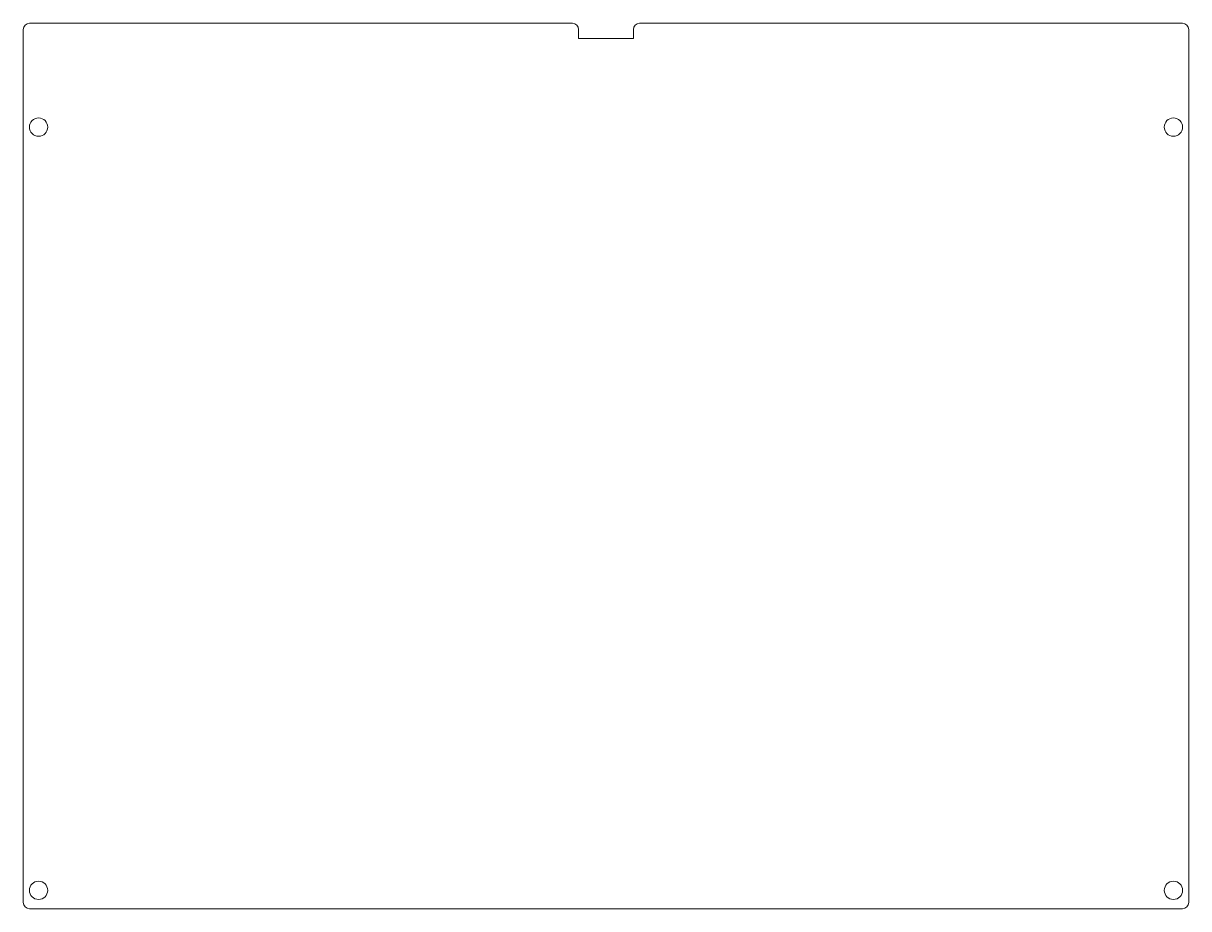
# Model space of a CAD drawing. Header units: millimetres. Extents: x -96 to 96, y -73 to 73.
import ezdxf

# ---------------------------------------------------------------- set-up
doc = ezdxf.new("R2010")
doc.units = ezdxf.units.MM

msp = doc.modelspace()

# ---------------------------------------------------------------- linework, layer by layer
at = {"color": 7, "linetype": 'Continuous', "lineweight": 15}
for p, q in [((-95.5, 71.5), (-95.5, -71.5)), ((-5.5, 72.5), (-94.5, 72.5)), ((-4.5, 70), (-4.5, 71.5)), ((4.5, 71.5), (4.5, 70)), ((94.5, 72.5), (5.5, 72.5)), ((95.5, -71.5), (95.5, 71.5)), ((4.5, 70), (-4.5, 70)), ((-94.5, -72.5), (94.5, -72.5))]:
    msp.add_line(p, q, dxfattribs=at)
for centre in [(-93, 55.5), (93, 55.5), (-93, -69.5), (93, -69.5)]:
    msp.add_circle(centre, 1.5, dxfattribs=at)
for centre, start, end in [((-94.5, 71.5), 90, 180), ((-5.5, 71.5), 0, 90), ((5.5, 71.5), 90, 180), ((94.5, 71.5), 0, 90), ((-94.5, -71.5), 180, 270), ((94.5, -71.5), 270, 0)]:
    msp.add_arc(centre, 1, start, end, dxfattribs=at)

doc.saveas('drawing.dxf')
